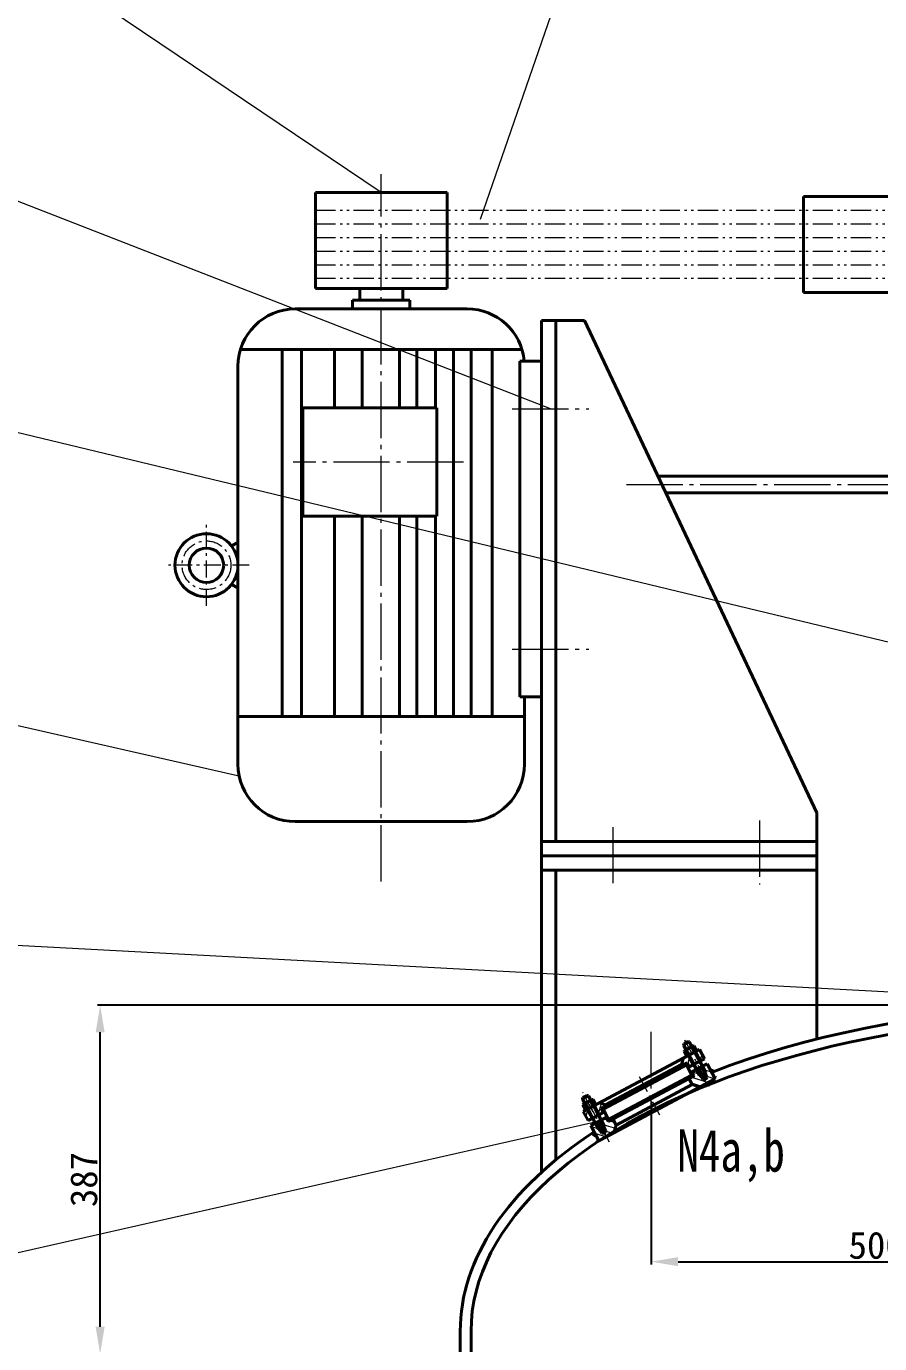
# Model space of a CAD drawing. Extents: x -6180 to 3578, y -1551 to 12127.
# Drawn here: x -4592 to -3644, y 9596 to 11058 of the extents above; entities that cross this region are included whole.
import ezdxf

# ---------------------------------------------------------------- set-up
doc = ezdxf.new("R2010")
doc.units = 0
doc.header["$LTSCALE"] = 25
doc.header["$PDMODE"] = 1
for name, pattern in [('JXX-S', [1.7000000000000002, 0.9, -0.2, 0.1, -0.2, 0.1, -0.2]), ('ZXX-L', [3.28, 2.5, -0.3, 0.18, -0.3]), ('ZXX-S', [1.2699999999999998, 0.75, -0.2, 0.12, -0.2])]:
    doc.linetypes.add(name, pattern=pattern)
doc.layers.get('Defpoints').update_dxf_attribs({"linetype": 'CONTINUOUS'})
for name, color, linetype, lineweight in [('A 粗实线', 1, 'CONTINUOUS', 40), ('B 细实线', 7, 'CONTINUOUS', 18), ('C 文 字', 2, 'CONTINUOUS', 20), ('D 短中心线', 3, 'ZXX-S', 18), ('E 长中心线', 3, 'ZXX-L', 18), ('H 短双点线', 3, 'JXX-S', 18), ('J 标注尺寸', 2, 'CONTINUOUS', 18)]:
    doc.layers.add(name, color=color, linetype=linetype, lineweight=lineweight)
doc.styles.add('HZTXT', font='SIMFANG.TTF', dxfattribs={"width": 0.75})
doc.styles.get("Standard").update_dxf_attribs({"font": 'SIMFANG.TTF'})
doc.dimstyles.new('通用标注4.0', dxfattribs={"dimtxt": 30, "dimasz": 30, "dimexe": 3, "dimexo": 3, "dimgap": 3, "dimtad": 1, "dimdec": 0, "dimzin": 0, "dimdsep": 46, "dimtxsty": 'Standard', "dimcen": 3, "dimadec": 0, "dimazin": 0, "dimtfac": 0.375, "dimtdec": 0, "dimtmove": 2, "dimatfit": 3, "dimfxl": 0, "dimtzin": 0, "dimarcsym": 0})

# ---------------------------------------------------------------- blocks, each defined once
blk = doc.blocks.new('*D149')
at = {"layer": 'Defpoints', "color": 0}
for p in [(-4509.77228190704, 9971.641406479912), (-3397.812426332806, 9971.64140647991), (-4362.949538697401, 9584.64140647991)]:
    blk.add_point(p, dxfattribs=at)
at = {"layer": 'J 标注尺寸', "color": 0, "lineweight": -2}
for p, q in [((-3400.812426332806, 9971.64140647991), (-4512.77228190704, 9971.641406479912)), ((-4509.77228190704, 9614.64140647991), (-4509.77228190704, 9941.641406479912)), ((-4365.949538697401, 9584.64140647991), (-4512.77228190704, 9584.64140647991))]:
    blk.add_line(p, q, dxfattribs=at)
at = {"layer": 'J 标注尺寸', "color": 0}
for points in [[(-4514.77228190704, 9941.641406479912), (-4504.77228190704, 9941.641406479912), (-4509.77228190704, 9971.641406479912)], [(-4514.77228190704, 9614.64140647991), (-4504.77228190704, 9614.64140647991), (-4509.77228190704, 9584.64140647991)]]:
    blk.add_solid(points, dxfattribs=at)
at = {"layer": 'J 标注尺寸', "color": 0, "insert": (-4527.772281907041, 9778.14140647991), "char_height": 30, "attachment_point": 5, "rotation": 90}
blk.add_mtext('387', dxfattribs=at)
blk = doc.blocks.new('*D139')
at = {"layer": 'Defpoints', "color": 0}
for p in [(-3897.812426331155, 9867.83822210152), (-3397.812426332806, 9686.941702616728), (-3397.812426332806, 9686.941702616728)]:
    blk.add_point(p, dxfattribs=at)
at = {"layer": 'J 标注尺寸', "color": 0, "lineweight": -2}
for p, q in [((-3897.812426331155, 9864.83822210152), (-3897.812426331155, 9683.941702616728)), ((-3867.812426331155, 9686.941702616728), (-3427.812426332806, 9686.941702616728))]:
    blk.add_line(p, q, dxfattribs=at)
at = {"layer": 'J 标注尺寸', "color": 0}
for points in [[(-3867.812426331155, 9691.941702616728), (-3867.812426331155, 9681.941702616728), (-3897.812426331155, 9686.941702616728)], [(-3427.812426332806, 9691.941702616728), (-3427.812426332806, 9681.941702616728), (-3397.812426332806, 9686.941702616728)]]:
    blk.add_solid(points, dxfattribs=at)
at = {"layer": 'J 标注尺寸', "color": 0, "insert": (-3647.812426331981, 9704.941702616728), "char_height": 30, "attachment_point": 5}
blk.add_mtext('500', dxfattribs=at)

msp = doc.modelspace()

# ---------------------------------------------------------------- hatches: boundary and pattern name
at = {"layer": 'A 粗实线'}
h = msp.add_hatch(dxfattribs=at)
h.set_pattern_fill('ANSI37', color=256, scale=0.6363636363636362, angle=27.99999999999997, style=0)
h.set_pattern_definition([(72.99999999999996, (-11482.53931308543, 5841.58037352523), (-1.932170291025314, 0.5907237397693489), []), (162.9999999999999, (-11482.53931308543, 5841.58037352523), (-0.5907237397693489, -1.932170291025314), [])])
h.paths.add_polyline_path([(-3945.116802192082, 9844.848218485084), (-3946.52149154435, 9844.101331907925), (-3945.625227651763, 9842.415704685194), (-3940.006470242668, 9845.403250993822), (-3940.902734135263, 9847.08887821656)])
h.paths.add_polyline_path([(-3850.106351697024, 9893.203991932034), (-3851.002615589619, 9894.889619154765), (-3856.621372998728, 9891.902072846122), (-3855.725109106133, 9890.216445623388)])
at = {"layer": 'B 细实线'}
h = msp.add_hatch(dxfattribs=at)
h.set_pattern_fill('ANSI31', color=256, scale=1.909090909090909, angle=27.99999999999997, style=0)
h.set_pattern_definition([(72.99999999999996, (-11482.53931308543, 5841.58037352523), (-5.796510873075944, 1.772171219308047), [])])
h.paths.add_polyline_path([(-3968.741660662876, 9856.07062947896), (-3973.236666590165, 9853.680592432047), (-3967.859083234624, 9843.566829095664), (-3963.364077307335, 9845.956866142584)])
h.paths.add_polyline_path([(-3953.392848054231, 9857.024473948855), (-3947.774090645122, 9860.012020257494), (-3948.371599906844, 9861.135771739311), (-3955.256642881024, 9863.24074061969), (-3960.875400290133, 9860.253194311048), (-3955.4978169346, 9850.139430974672), (-3951.002811007311, 9852.529468021577)])
h.paths.add_polyline_path([(-3857.873972099493, 9907.812761195699), (-3855.483935052573, 9903.317755268417), (-3850.988929125291, 9905.70779231533), (-3856.366512480847, 9915.821555651699), (-3861.985269889941, 9912.834009343063), (-3864.090238770317, 9905.94896636888), (-3863.492729508587, 9904.825214887063)])
h.paths.add_polyline_path([(-3844.005246180808, 9922.39415753071), (-3848.500252108097, 9920.004120483798), (-3843.122668752556, 9909.890357147418), (-3838.62766282526, 9912.280394194324)])
h = msp.add_hatch(dxfattribs=at)
h.set_pattern_fill('ANSI31', color=256, scale=1.909090909090909, angle=118, style=0)
h.set_pattern_definition([(162.9999999999999, (-11482.53931308543, 5841.58037352523), (-1.772171219308047, -5.796510873075944), [])])
h.paths.add_polyline_path([(-3959.814655257789, 9840.63686336434), (-3964.871536925981, 9837.948071686562), (-3955.908898000067, 9821.09179945925), (-3947.480761886414, 9825.57311892221), (-3949.479609297989, 9829.332404149336), (-3952.417056527825, 9829.434982066949), (-3953.910829682151, 9832.244360771507), (-3955.034581163964, 9831.646851509777)])
h.paths.add_polyline_path([(-3948.292072273041, 9835.231907080142), (-3949.415823754869, 9834.634397818405), (-3947.922050600551, 9831.825019113861), (-3949.479609297989, 9829.332404149343), (-3947.480761886407, 9825.573118922206), (-3939.052625772762, 9830.054438385163), (-3936.421414672288, 9838.660742102908), (-3940.006470242668, 9845.403250993826), (-3945.625227651755, 9842.415704685194), (-3948.015264698683, 9846.910710612472), (-3953.072146366874, 9844.221918934698)])
h.paths.add_polyline_path([(-3847.439507075745, 9900.387789537079), (-3852.496388743937, 9897.698997859312), (-3850.106351697024, 9893.203991932034), (-3855.725109106126, 9890.216445623391), (-3852.140053535768, 9883.473936732476), (-3843.533749818016, 9880.842725632003), (-3835.105613704371, 9885.324045094956), (-3837.104461115938, 9889.083330322086), (-3840.041908345789, 9889.185908239695), (-3841.5356815001, 9891.995286944246), (-3842.659432981927, 9891.397777682516)])
h.paths.add_polyline_path([(-3835.916924090998, 9894.982833252881), (-3837.040675572825, 9894.385323991151), (-3835.546902418515, 9891.575945286608), (-3837.10446111593, 9889.083330322079), (-3835.105613704363, 9885.32404509496), (-3826.677477590711, 9889.80536455792), (-3835.640116516624, 9906.661636785222), (-3840.696998184823, 9903.972845107452)])
h = msp.add_hatch(dxfattribs=at)
h.set_pattern_fill('ANSI37', color=256, scale=0.6363636363636362, angle=27.99999999999997, style=0)
h.set_pattern_definition([(72.99999999999996, (-11111.37739022799, 5980.280924670165), (-1.932170291025314, 0.5907237397693489), []), (162.9999999999999, (-11111.37739022799, 5980.280924670165), (-0.5907237397693489, -1.932170291025314), [])])
h.paths.add_polyline_path([(-3953.392848054224, 9857.024473948855), (-3952.496584161629, 9855.338846726132), (-3946.877826752534, 9858.326393034764), (-3947.774090645129, 9860.012020257498)])
h.paths.add_polyline_path([(-3856.97770820689, 9906.127133972961), (-3857.873972099485, 9907.812761195692), (-3863.492729508587, 9904.82521488706), (-3862.596465615999, 9903.139587664326)])

# ---------------------------------------------------------------- linework, layer by layer
at = {"layer": 'A 粗实线'}
for p, q in [((-4270.754266173513, 10767.3401805852), (-4270.754266173513, 10873.93108967611)), ((-4270.754266173513, 10873.93108967611, 2.249885212866288), (-4124.390629809874, 10873.93108967611, 2.249885212866288)), ((-4124.390629809874, 10767.3401805852), (-4124.390629809874, 10873.93108967611)), ((-3728.594244508837, 10869.59975002693, 2.249885212866288), (-3397.812426327022, 10869.59975002693, 2.249885212866288)), ((-3728.594244508837, 10869.59975002693, 2.249885212866288), (-3728.594244508837, 10763.00884093602, 2.249885212866288)), ((-4270.754266173513, 10767.3401805852, 2.249885212866288), (-4124.390629809874, 10767.3401805852, 2.249885212866288)), ((-4221.43608435533, 10754.61290785793), (-4221.43608435533, 10767.3401805852)), ((-4173.708811628057, 10754.61290785793), (-4173.708811628057, 10767.3401805852)), ((-4229.390629809881, 10744.77666543527), (-4229.390629809881, 10754.61290785793)), ((-4229.390629809874, 10754.61290785793, 2.249885212866288), (-4165.754266173513, 10754.61290785793, 2.249885212866288)), ((-4165.754266173513, 10744.77666543527), (-4165.754266173513, 10754.61290785793)), ((-3728.594244508837, 10763.00884093602, 2.249885212866288), (-3397.812426327022, 10763.00884093602, 2.249885212866288)), ((-4293.026993446241, 10744.77666543527), (-4102.117902537146, 10744.77666543527)), ((-4019.390629809874, 9786.194115974358), (-4019.390629809874, 10731.87224827538)), ((-4019.390629809881, 10731.87224827538), (-3971.663357082609, 10731.87224827538)), ((-4003.481538900785, 10153.43251132766), (-4003.481538900785, 10731.87224827538)), ((-3971.663357082602, 10731.87224827538), (-3713.817687717536, 10185.25069314584)), ((-4353.90989857103, 10699.65674423329), (-4041.234997412357, 10699.65674423329)), ((-4307.775444496801, 10699.65674423329), (-4307.775444496801, 10292.0703539693)), ((-4286.253637232257, 10699.65674423329), (-4286.253637232257, 10292.0703539693)), ((-4249.359447272473, 10699.65674423329), (-4249.359447272473, 10634.8813859779)), ((-4218.614092517957, 10699.65674423329), (-4218.614092517957, 10634.8813859779)), ((-4177.360376629564, 10699.65674423329), (-4177.360376629564, 10634.8813859779)), ((-4158.029628473749, 10699.65674423329), (-4158.029628473749, 10634.8813859779)), ((-4137.410137580278, 10699.65674423329), (-4137.410137580278, 10634.8813859779)), ((-4117.17019713937, 10699.65674423329), (-4117.17019713937, 10292.0703539693)), ((-4097.61981264504, 10699.65674423329), (-4097.619812645047, 10292.0703539693)), ((-4074.514580614377, 10699.65674423329), (-4074.514580614377, 10292.0703539693)), ((-4356.663357082602, 10239.15836240338), (-4356.663357082602, 10681.14030179891)), ((-4043.572447991697, 10313.93108967611), (-4043.57244799169, 10686.8401805852)), ((-4043.57244799169, 10686.8401805852, 2.249885212866288), (-4019.390629809881, 10686.8401805852, 2.249885212866288)), ((-4284.609311513581, 10514.49820860585), (-4284.609311513581, 10634.8813859779)), ((-4284.609311513581, 10634.8813859779), (-4135.891346405711, 10634.8813859779)), ((-4135.891346405711, 10634.8813859779), (-4135.891346405711, 10514.49820860585)), ((-3890.09609617394, 10558.95321839469), (-3598.684354514065, 10558.95321839469)), ((-3881.361034708403, 10540.43526967674), (-3598.684354514065, 10540.43526967674)), ((-4135.891346405711, 10514.49820860585), (-4284.609311513581, 10514.49820860585)), ((-4249.359447272473, 10514.49820860585), (-4249.359447272473, 10292.0703539693)), ((-4218.614092517957, 10514.49820860584), (-4218.614092517957, 10292.0703539693)), ((-4177.360376629564, 10514.49820860585), (-4177.360376629564, 10292.0703539693)), ((-4158.029628473749, 10514.49820860585), (-4158.029628473741, 10292.0703539693)), ((-4137.410137580278, 10514.49820860585), (-4137.410137580278, 10292.0703539693)), ((-4364.059626359325, 10481.66755810044), (-4356.663357082602, 10485.36169510636)), ((-4364.059626359325, 10438.63110610185), (-4356.663357082602, 10434.93696909593)), ((-4043.572447991697, 10313.93108967611, 2.249885212866288), (-4019.390629809881, 10313.93108967611, 2.249885212866288)), ((-4038.481538900785, 10239.15836240338), (-4038.481538900785, 10313.93108967611)), ((-4356.663357082602, 10292.0703539693), (-4038.481538900785, 10292.0703539693)), ((-3713.817687717528, 10185.25069314583), (-3713.817687717528, 9934.034017585913)), ((-4293.026993446241, 10175.52199876702, 2.249885212866288), (-4102.117902537146, 10175.52199876702, 2.249885212866288)), ((-4019.390629809881, 10153.43251132766), (-3713.817687717536, 10153.43251132766)), ((-4019.390629809881, 10137.52342041857), (-3713.817687717536, 10137.52342041857)), ((-4019.390629809881, 10121.61432950948), (-3713.817687717536, 10121.61432950947)), ((-4003.481538900778, 9799.951349412095), (-4003.481538900785, 10121.61432950948)), ((-3858.974092637589, 9930.214125112234), (-3856.726589673948, 9931.409143635687)), ((-3858.376583375859, 9929.09037363041), (-3855.005328930405, 9930.882901415596)), ((-3856.726589673948, 9931.409143635687), (-3855.005328930405, 9930.882901415596)), ((-3852.348428788508, 9925.885999002949), (-3855.038419183373, 9930.945135130107)), ((-3855.005328930405, 9930.882901415596), (-3852.348428788508, 9925.885999002949)), ((-3973.236666590165, 9853.680592432047), (-3844.005246180815, 9922.39415753071)), ((-3859.090937679437, 9922.300943432587), (-3861.780928074302, 9927.360079559734)), ((-3858.376583375859, 9929.09037363041), (-3861.74783782132, 9927.297845845227)), ((-3861.22159560123, 9929.019106588774), (-3861.74783782132, 9927.297845845227)), ((-3861.74783782132, 9927.297845845227), (-3859.090937679437, 9922.300943432587)), ((-3858.974092637589, 9930.214125112234), (-3861.22159560123, 9929.019106588774)), ((-3860.585669887951, 9921.506180219501), (-3861.107353131883, 9920.671312511022)), ((-3861.107353131883, 9920.671312511022), (-3858.283227214757, 9915.35990415722)), ((-3855.719683233976, 9924.093471217766), (-3860.585669887951, 9921.506180219501)), ((-3858.297974427325, 9922.16508566534), (-3855.473848510213, 9916.853677311541)), ((-3852.433382294468, 9917.912838067754), (-3857.299368948457, 9915.325547069497)), ((-3855.719683233976, 9924.093471217766), (-3850.853696579979, 9926.68076221603)), ((-3852.679217018223, 9925.152631973982), (-3849.855091101112, 9919.84122362018)), ((-3852.433382294468, 9917.912838067754), (-3847.567395640486, 9920.500129066018)), ((-3850.853696579979, 9926.68076221603), (-3849.869838313673, 9926.6464051283)), ((-3849.869838313673, 9926.6464051283), (-3847.045712396553, 9921.334996774498)), ((-3837.111942614465, 9897.23033621653), (-3849.062127849007, 9919.705365852937)), ((-3848.500252108097, 9920.004120483798), (-3843.122668752549, 9909.890357147418)), ((-3848.500252108097, 9920.004120483798), (-3843.122668752549, 9909.890357147418)), ((-3847.567395640486, 9920.500129066018), (-3847.045712396553, 9921.334996774498)), ((-3844.005246180815, 9922.39415753071), (-3838.627662825267, 9912.280394194324)), ((-3953.392848054224, 9857.024473948855), (-3857.873972099485, 9907.812761195692)), ((-3952.496584161629, 9855.338846726132), (-3856.977708206883, 9906.127133972965)), ((-3951.09189480936, 9856.085733303287), (-3858.382397559173, 9905.38024739581)), ((-3948.371599906844, 9861.135771739315), (-3864.09023877031, 9905.948966368876)), ((-3864.09023877031, 9905.948966368876), (-3861.985269889941, 9912.83400934307)), ((-3864.09023877031, 9905.948966368876), (-3862.596465615999, 9903.139587664333)), ((-3858.382397559173, 9905.38024739581), (-3852.407304941902, 9894.142732577606)), ((-3857.299368948457, 9915.325547069497), (-3858.283227214757, 9915.35990415722)), ((-3857.873972099485, 9907.812761195692), (-3855.483935052565, 9903.317755268417)), ((-3856.888624404848, 9902.570868691259), (-3838.627662825267, 9912.280394194324)), ((-3856.366512480847, 9915.821555651706), (-3850.988929125291, 9905.707792315323)), ((-3856.366512480847, 9915.821555651706), (-3850.988929125291, 9905.707792315323)), ((-3843.85445150538, 9893.645280646164), (-3855.804636739929, 9916.120310282568)), ((-3853.901078096205, 9896.95211128215), (-3835.640116516624, 9906.661636785226)), ((-3844.068252630284, 9902.180317322262), (-3847.439507075745, 9900.387789537086)), ((-3844.068252630284, 9902.180317322262), (-3840.696998184816, 9903.972845107444)), ((-3841.223240404906, 9902.251584363901), (-3843.470743368554, 9901.056565840441)), ((-3840.696998184816, 9903.972845107444), (-3841.223240404906, 9902.251584363901)), ((-3835.546902418508, 9891.575945286608), (-3841.223240404906, 9902.251584363901)), ((-3835.546902418515, 9891.575945286604), (-3841.223240404906, 9902.251584363901)), ((-3835.640116516624, 9906.661636785226), (-3826.677477590711, 9889.805364557917)), ((-3955.908898000067, 9821.091799459253), (-3826.677477590711, 9889.805364557917)), ((-3946.521491544358, 9844.101331907925), (-3851.002615589619, 9894.889619154761)), ((-3945.625227651763, 9842.415704685194), (-3850.106351697024, 9893.203991932034)), ((-3945.116802192082, 9844.848218485084), (-3852.407304941902, 9894.142732577606)), ((-3856.621372998728, 9891.902072846122), (-3852.140053535761, 9883.473936732473)), ((-3852.496388743937, 9897.698997859312), (-3850.106351697024, 9893.203991932034)), ((-3847.439507075745, 9900.387789537086), (-3845.718246332195, 9899.861547316988)), ((-3845.718246332195, 9899.861547316988), (-3843.470743368554, 9901.056565840441)), ((-3840.041908345789, 9889.185908239695), (-3845.718246332195, 9899.861547316988)), ((-3840.041908345789, 9889.185908239695), (-3845.718246332195, 9899.861547316988)), ((-3840.483197059919, 9895.437808431347), (-3843.85445150538, 9893.645280646164)), ((-3842.133190761837, 9893.119038426066), (-3843.85445150538, 9893.645280646164)), ((-3839.288178536459, 9893.190305467702), (-3842.659432981927, 9891.39777768252)), ((-3839.288178536459, 9893.190305467706), (-3842.659432981927, 9891.397777682523)), ((-3839.288178536459, 9893.190305467706), (-3842.659432981927, 9891.397777682523)), ((-3839.885687798182, 9894.314056949526), (-3842.133190761837, 9893.119038426066)), ((-3840.041908345789, 9889.185908239695), (-3842.133190761837, 9893.119038426066)), ((-3840.483197059919, 9895.437808431347), (-3837.111942614465, 9897.23033621653)), ((-3837.794405382148, 9890.380926763148), (-3840.041908345789, 9889.185908239695)), ((-3837.794405382148, 9890.380926763151), (-3840.041908345789, 9889.185908239695)), ((-3837.794405382148, 9890.380926763151), (-3840.041908345789, 9889.185908239695)), ((-3840.041908345789, 9889.185908239695), (-3837.10446111593, 9889.083330322082)), ((-3840.041908345789, 9889.185908239695), (-3837.10446111593, 9889.08333032209)), ((-3840.041908345789, 9889.185908239695), (-3837.10446111593, 9889.08333032209)), ((-3839.885687798182, 9894.314056949526), (-3837.638184834555, 9895.509075472983)), ((-3839.288178536459, 9893.190305467702), (-3835.916924091005, 9894.982833252885)), ((-3839.288178536459, 9893.190305467706), (-3835.916924091005, 9894.982833252885)), ((-3839.288178536459, 9893.190305467706), (-3835.916924091005, 9894.982833252885)), ((-3837.794405382148, 9890.380926763148), (-3835.546902418508, 9891.575945286608)), ((-3837.794405382148, 9890.380926763151), (-3835.546902418515, 9891.575945286604)), ((-3837.794405382148, 9890.380926763151), (-3835.546902418515, 9891.575945286604)), ((-3837.638184834555, 9895.509075472983), (-3837.111942614465, 9897.23033621653)), ((-3835.546902418515, 9891.575945286604), (-3837.638184834555, 9895.509075472983)), ((-3835.546902418508, 9891.575945286608), (-3837.10446111593, 9889.083330322082)), ((-3835.546902418515, 9891.575945286604), (-3837.10446111593, 9889.08333032209)), ((-3835.546902418515, 9891.575945286604), (-3837.10446111593, 9889.08333032209)), ((-3936.421414672288, 9838.660742102904), (-3852.140053535761, 9883.473936732473)), ((-3852.140053535761, 9883.473936732473), (-3843.533749818023, 9880.842725632003)), ((-3971.466085861473, 9862.550017259837), (-3974.156076256346, 9867.609153386988)), ((-3970.75173155791, 9869.33944745766), (-3974.122986003371, 9867.546919672473)), ((-3973.596743783281, 9869.268180416027), (-3974.122986003371, 9867.546919672473)), ((-3974.122986003371, 9867.546919672473), (-3971.466085861473, 9862.550017259837)), ((-3971.349240819633, 9870.46319893948), (-3973.596743783281, 9869.268180416027)), ((-3972.960818069994, 9861.755254046751), (-3973.482501313927, 9860.920386338275)), ((-3973.482501313927, 9860.920386338275), (-3970.658375396808, 9855.608977984473)), ((-3968.09483141602, 9864.342545045012), (-3972.960818069994, 9861.755254046751)), ((-3971.349240819633, 9870.46319893948), (-3969.101737855999, 9871.658217462933)), ((-3970.75173155791, 9869.33944745766), (-3967.380477112449, 9871.131975242843)), ((-3970.673122609369, 9862.414159492593), (-3967.84899669225, 9857.102751138791)), ((-3964.808530476505, 9858.161911895004), (-3969.674517130501, 9855.574620896743)), ((-3969.101737855999, 9871.658217462933), (-3967.380477112449, 9871.131975242843)), ((-3968.09483141602, 9864.342545045012), (-3963.22884476203, 9866.92983604328)), ((-3964.723576970566, 9866.135072830195), (-3967.413567365416, 9871.194208957353)), ((-3967.380477112449, 9871.131975242843), (-3964.723576970566, 9866.135072830195)), ((-3965.054365200274, 9865.401705801229), (-3962.230239283155, 9860.090297447427)), ((-3964.808530476505, 9858.161911895004), (-3959.942543822523, 9860.749202893268)), ((-3963.22884476203, 9866.92983604328), (-3962.244986495723, 9866.895478955546)), ((-3962.244986495723, 9866.895478955546), (-3959.420860578612, 9861.584070601748)), ((-3949.487090796494, 9837.479410043783), (-3961.437276031065, 9859.954439680183)), ((-3960.875400290141, 9860.253194311052), (-3955.497816934592, 9850.139430974672)), ((-3959.942543822523, 9860.749202893268), (-3959.420860578612, 9861.584070601748)), ((-3948.371599906844, 9861.135771739315), (-3955.256642881039, 9863.24074061969)), ((-3948.371599906844, 9861.135771739315), (-3946.877826752527, 9858.326393034764)), ((-3973.236666590165, 9853.680592432047), (-3967.859083234616, 9843.566829095664)), ((-3969.674517130501, 9855.574620896743), (-3970.658375396808, 9855.608977984473)), ((-3968.741660662883, 9856.07062947896), (-3963.364077307335, 9845.956866142573)), ((-3956.229599687431, 9833.89435447341), (-3968.17978492198, 9856.369384109817)), ((-3967.859083234616, 9843.566829095664), (-3949.598121655035, 9853.27635459874)), ((-3964.871536925973, 9837.948071686562), (-3946.6105753464, 9847.65759718963)), ((-3953.392848054224, 9857.024473948855), (-3951.002811007311, 9852.529468021577)), ((-3953.072146366867, 9844.221918934702), (-3946.6105753464, 9847.65759718963)), ((-3951.09189480936, 9856.085733303287), (-3945.116802192082, 9844.848218485084)), ((-3948.015264698675, 9846.910710612476), (-3945.625227651763, 9842.415704685194)), ((-3940.902734135263, 9847.08887821656), (-3936.421414672288, 9838.660742102904)), ((-3964.871536925973, 9837.948071686562), (-3955.908898000067, 9821.091799459253)), ((-3952.417056527825, 9829.434982066945), (-3958.093394514246, 9840.110621144242)), ((-3952.858345241963, 9835.686882258593), (-3956.229599687431, 9833.89435447341)), ((-3954.508338943873, 9833.368112253323), (-3956.229599687431, 9833.89435447341)), ((-3951.66332671851, 9833.439379294952), (-3955.034581163964, 9831.646851509777)), ((-3951.66332671851, 9833.439379294952), (-3955.034581163964, 9831.646851509777)), ((-3952.260835980233, 9834.56313077678), (-3954.508338943873, 9833.368112253323)), ((-3952.417056527825, 9829.434982066945), (-3954.508338943873, 9833.368112253323)), ((-3947.922050600551, 9831.825019113858), (-3953.598388586965, 9842.500658191151)), ((-3952.858345241963, 9835.686882258593), (-3949.487090796494, 9837.479410043783)), ((-3950.169553564185, 9830.630000590401), (-3952.417056527825, 9829.434982066945)), ((-3950.169553564185, 9830.630000590401), (-3952.417056527825, 9829.434982066945)), ((-3952.417056527825, 9829.434982066945), (-3949.479609297989, 9829.332404149336)), ((-3952.417056527825, 9829.434982066945), (-3949.479609297989, 9829.332404149336)), ((-3952.260835980233, 9834.56313077678), (-3950.013333016592, 9835.758149300229)), ((-3951.66332671851, 9833.439379294952), (-3948.292072273049, 9835.231907080139)), ((-3951.66332671851, 9833.439379294952), (-3948.292072273049, 9835.231907080139)), ((-3950.169553564185, 9830.630000590401), (-3947.922050600551, 9831.825019113858)), ((-3950.169553564185, 9830.630000590401), (-3947.922050600551, 9831.825019113858)), ((-3950.013333016592, 9835.758149300229), (-3949.487090796494, 9837.479410043783)), ((-3947.922050600551, 9831.825019113858), (-3950.013333016592, 9835.758149300229)), ((-3947.922050600551, 9831.825019113858), (-3949.479609297989, 9829.332404149336)), ((-3947.922050600551, 9831.825019113858), (-3949.479609297989, 9829.332404149336)), ((-3936.421414672288, 9838.660742102904), (-3939.052625772754, 9830.05443838517)), ((-4109.812426331155, 7193.826524398835), (-4109.812426331155, 9609.64140647991)), ((-4097.812426331155, 7186.898321168563), (-4097.812426331155, 9609.64140647991))]:
    msp.add_line(p, q, dxfattribs=at)
for radius in [35, 19.09090909090909]:
    msp.add_circle((-4391.663357082602, 10460.14933210114), radius, dxfattribs=at)
for centre, radius, start, end in [((-4293.026993446241, 10681.14030179891), 63.63636363636363, 90, 180), ((-4102.117902537146, 10681.1403017989), 63.63636363636363, 5.138842601341251, 90), ((-4293.026993446241, 10239.15836240338), 63.63636363636363, 180, 270), ((-4102.117902537146, 10239.15836240338), 63.63636363636363, 270, 0), ((-3855.511036042888, 9908.18808820262), 14.25213961591217, 101.2765780715818, 110.8584965126218), ((-3850.776188748634, 9914.796110307903), 10.52991251695861, 117.999999999923, 135.5879537738435), ((-3865.502868391319, 9926.979991737611), 14.25213961591217, 305.1415034880614, 314.7234219281295), ((-3850.776188748634, 9914.796110307903), 10.52991251695861, 100.4120462258726, 117.999999999923), ((-3857.376876779803, 9927.210198977617), 10.52991251695861, 280.4120462258726, 297.999999999923), ((-3842.650197137104, 9915.026317547909), 14.25213961591217, 125.1415034880614, 134.7234219281296), ((-3857.376876779803, 9927.210198977617), 10.52991251695861, 297.999999999923, 315.5879537738435), ((-3852.642029485534, 9933.818221082896), 14.25213961591217, 281.2765780715818, 290.8584965126219), ((-3967.886184224939, 9848.437162029873), 14.25213961591217, 101.2765780715818, 110.8584965126218), ((-3963.151336930678, 9855.045184135157), 10.52991251695861, 117.999999999923, 135.5879537738435), ((-3963.151336930678, 9855.045184135157), 10.52991251695861, 100.4120462258726, 117.999999999923), ((-3969.752024961846, 9867.459272804866), 10.52991251695861, 280.4120462258726, 297.999999999923), ((-3955.025345319162, 9855.275391375159), 14.25213961591217, 125.1415034880614, 134.7234219281296), ((-3969.752024961846, 9867.459272804866), 10.52991251695861, 297.999999999923, 315.5879537738435), ((-3965.017177667585, 9874.067294910146), 14.25213961591217, 281.2765780715818, 290.8584965126219), ((-3977.878016573377, 9867.229065564865), 14.25213961591217, 305.1415034880614, 314.7234219281295)]:
    msp.add_arc(centre, radius, start, end, dxfattribs=at)
at = {"layer": 'A 粗实线', "extrusion": (0, 0, -1)}
for major_axis, ratio, start_param, end_param in [((712, -4.359598619607663e-14), 0.5084269662921348, 4.059114754595019, 5.145231692751825), ((700, -4.28612223837832e-14), 0.5, 3.141592653589793, 5.146141816699238), ((712, -4.359598619607663e-14), 0.5084269662921348, 3.141592653589793, 3.799545797661039)]:
    msp.add_ellipse((-3397.812426331155, 9609.64140647991), major_axis=major_axis, ratio=ratio, start_param=start_param, end_param=end_param, dxfattribs=at)
at = {"layer": 'A 粗实线'}
for points in [[(-3833.51327468337, 9902.661629061811), (-3827.78754260821, 9900.026028456752), (-3827.737498459937, 9892.024038066444)], [(-3824.27834218082, 9893.426182340761), (-3826.783944139526, 9890.005599013948), (-3827.737498459937, 9892.024038066444)], [(-3962.230279789823, 9832.980589488809), (-3963.389724847482, 9827.02825325169), (-3956.840940781578, 9822.844716985277)], [(-3955.908898000067, 9821.091799459253), (-3956.840940781585, 9822.84471698528), (-3959.93880379555, 9820.538014699498)]]:
    msp.add_solid(points, dxfattribs=at)
at = {"layer": 'B 细实线'}
for p, q in [((-4087.475842002212, 10844.31278387912, 2.249885212866287), (-3828.874747356385, 11590.62246157128, 1.124942606433144)), ((-4197.57244799169, 10873.93108967611, 2.249885212866288), (-4932.571999458029, 11368.98987812277)), ((-4009.591169742627, 10633.70381694884, 2.249885212866288), (-5036.170202170746, 11033.16782377697)), ((-3536.223172109734, 10351.13257721556), (-5036.170202170753, 10712.01722666686)), ((-4353.90989857103, 10225.75638436427), (-5042.88187189187, 10382.16160140357)), ((-3585.499293784218, 9983.459513588296), (-5036.17020217079, 10061.35492691308)), ((-3856.726589673948, 9931.409143635687), (-3853.472180270335, 9925.288489741222)), ((-3861.22159560123, 9929.019106588774), (-3857.967186197617, 9922.898452694313)), ((-3842.73070002356, 9894.242789907894), (-3860.657176592482, 9927.957588821468)), ((-3838.235694096285, 9896.6328269548), (-3856.1621706652, 9930.347625868377)), ((-3835.916924091005, 9894.982833252885), (-3840.696998184816, 9903.972845107444)), ((-3835.916924091005, 9894.982833252885), (-3840.696998184831, 9903.972845107452)), ((-3842.659432981927, 9891.39777768252), (-3847.439507075745, 9900.387789537086)), ((-3842.659432981927, 9891.397777682523), (-3847.439507075745, 9900.387789537086)), ((-3842.659432981927, 9891.397777682523), (-3843.85445150538, 9893.645280646164)), ((-3835.916924091005, 9894.982833252885), (-3837.111942614465, 9897.23033621653)), ((-3973.596743783281, 9869.268180416027), (-3970.342334379653, 9863.14752652156)), ((-3955.105848205603, 9834.49186373514), (-3973.032324774518, 9868.206662648718)), ((-3969.101737855999, 9871.658217462933), (-3965.847328452379, 9865.537563568465)), ((-3950.610842278322, 9836.881900782053), (-3968.537318847237, 9870.596699695623)), ((-3948.292072273049, 9835.231907080139), (-3953.072146366867, 9844.221918934702)), ((-3956.443400812328, 9842.429391149515), (-5036.170202170753, 9598.72052234695)), ((-3955.034581163964, 9831.646851509777), (-3959.814655257789, 9840.636863364336)), ((-3955.034581163964, 9831.646851509777), (-3956.229599687431, 9833.89435447341)), ((-3948.292072273049, 9835.231907080139), (-3949.487090796494, 9837.479410043783))]:
    msp.add_line(p, q, dxfattribs=at)
at = {"layer": 'D 短中心线'}
for p, q in [((-4391.663357082602, 10414.95112514682), (-4391.663357082602, 10510.01766424515)), ((-4344.092057680857, 10460.14933210114), (-4433.705451891277, 10460.14933210114)), ((-3860.601432745185, 9933.274706720706), (-3832.119106254955, 9879.707241495893)), ((-3910.986543537809, 9892.48639734483), (-3888.306680345981, 9849.831778409523)), ((-3947.152731608177, 9824.956183696497), (-3973.630165633047, 9874.752994601538)), ((-3967.032533362792, 9862.344652982236), (-3944.494254437006, 9819.95631532315))]:
    msp.add_line(p, q, dxfattribs=at)
msp.add_circle((-4391.663357082602, 10460.14933210114), 27.04545454545455, dxfattribs=at)
at = {"layer": 'E 长中心线'}
for p, q in [((-4197.57244799169, 10109.20798041419), (-4197.57244799169, 10894.18910776903)), ((-4052.041372069056, 10633.70381694884, 2.249885212866288), (-3967.140967416199, 10633.70381694884, 2.249885212866288)), ((-4106.252817350018, 10574.68979729187), (-4295.277390306903, 10574.68979729187)), ((-3925.114265561315, 10549.69424403572), (-3556.572163440047, 10549.69424403572)), ((-4052.041372069056, 10367.06745331247, 2.249885212866288), (-3967.140967416199, 10367.06745331247, 2.249885212866288)), ((-3939.845175264418, 10107.03169645712), (-3939.845175264425, 10172.64882492231)), ((-3777.454051353889, 10176.74988832257), (-3777.454051353889, 10105.66467532369)), ((-3897.812426331155, 9809.298207774664), (-3897.812426331155, 9942.299927737804))]:
    msp.add_line(p, q, dxfattribs=at)
at = {"layer": 'H 短双点线'}
for p, q in [((-4270.754266173513, 10854.45429548148, 2.249885212866288), (-3067.030608145207, 10854.45429548148, 2.249885212866288)), ((-4270.754266173513, 10839.30884093602, 2.249885212866288), (-3067.030608145207, 10839.30884093602, 2.249885212866288)), ((-4270.754266173513, 10824.16338639057, 2.249885212866288), (-3067.030608145207, 10824.16338639057, 2.249885212866288)), ((-4270.754266173513, 10809.01793184512, 2.249885212866288), (-3067.030608145207, 10809.01793184512, 2.249885212866288)), ((-4270.754266173513, 10793.87247729966, 2.249885212866288), (-3067.030608145207, 10793.87247729966, 2.249885212866288)), ((-4270.754266173513, 10778.72702275421, 2.249885212866288), (-3067.030608145207, 10778.72702275421, 2.249885212866288))]:
    msp.add_line(p, q, dxfattribs=at)

# ---------------------------------------------------------------- texts
at = {"layer": 'C 文 字', "insert": (-3868.599992229269, 9833.840629173541), "char_height": 46.8, "width": 748.8000000000001, "attachment_point": 1, "style": 'HZTXT'}
msp.add_mtext('N4a,b', dxfattribs=at)

# ---------------------------------------------------------------- dimensions: what is measured, and where the dimension line sits
at = {"layer": 'J 标注尺寸'}
dim = msp.add_linear_dim(base=(-4509.77228190704, 9971.641406479912), p1=(-4362.949538697401, 9584.64140647991), p2=(-3397.812426332806, 9971.64140647991), angle=90, dimstyle='通用标注4.0', dxfattribs=at)
dim.commit()
dim.dimension.update_dxf_attribs({"geometry": '*D149', "text_midpoint": (-4527.772281907041, 9778.14140647991)})
dim = msp.add_linear_dim(base=(-3397.812426332806, 9686.941702616728), p1=(-3897.812426331155, 9867.83822210152), p2=(-3397.812426332806, 9686.941702616728), dimstyle='通用标注4.0', dxfattribs=at)
dim.commit()
dim.dimension.update_dxf_attribs({"geometry": '*D139', "text_midpoint": (-3647.812426331981, 9704.941702616728)})

doc.saveas('drawing.dxf')
